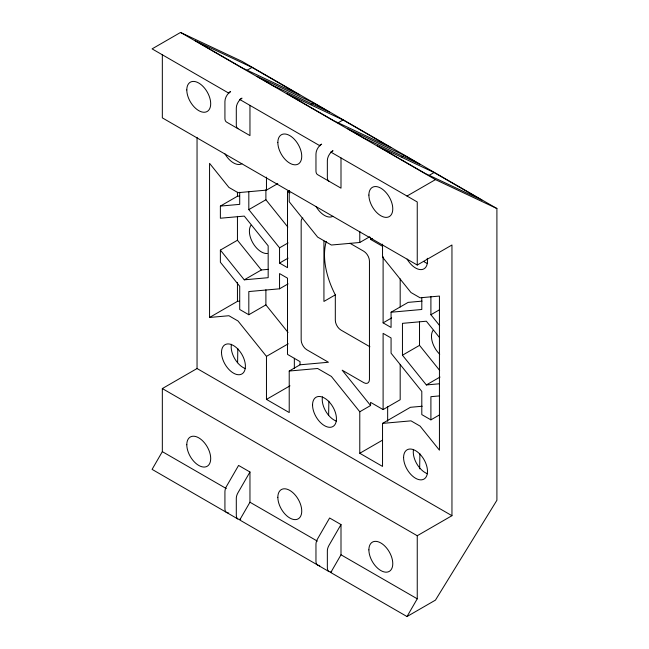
<?xml version="1.0" encoding="UTF-8"?>
<svg xmlns="http://www.w3.org/2000/svg" width="649" height="649" viewBox="0 0 649 649"><rect width="100%" height="100%" fill="white"/><g stroke="black" fill="none" stroke-linecap="round" stroke-linejoin="round"><path stroke-width="0.97" d="M237.599 362.726L237.81 348.643M328.637 415.295L328.848 401.204M419.66 468.862L419.895 453.765M162.331 54.792L162.331 117.867L417.25 265.035L451.955 244.998L451.955 515.695L197.045 368.527L162.331 388.564L162.331 451.639L152.093 469.373L237.769 518.924M227.442 512.799A8.048 4.648 -60 0 1 224.927 508.8L224.927 491.812A8.048 4.648 -60 0 1 226.59 486.198L238.581 465.43L249.962 472.001L237.972 492.769A8.048 4.648 -60 0 0 236.301 498.375L236.301 515.371A8.048 4.648 -60 0 0 240.69 519.232M228.334 513.4L228.675 512.807M249.962 472.001L249.962 502.229L239.716 519.971L328.808 571.485M318.481 565.36A8.048 4.648 -60 0 1 315.966 561.361L315.966 544.373A8.048 4.648 -60 0 1 317.629 538.759L329.619 517.999L341.001 524.562L329.011 545.33A8.048 4.648 -60 0 0 327.347 550.944L327.347 567.932A8.048 4.648 -60 0 0 331.728 571.793M319.381 565.96L319.722 565.368M341.001 524.562L341.001 554.79L330.763 572.532L407.004 616.55L435.455 600.122L496.907 500.257L496.907 208.532L241.996 61.363L180.544 32.45L152.093 48.878L228.943 93.245M407.004 616.55L417.25 598.808L417.25 535.733L162.331 388.564M246.863 70.376L252.007 67.407L299.797 95.005L243.132 68.34L195.333 40.749L252.007 67.407M228.334 92.896L230.614 91.582A8.048 4.648 -60 0 0 224.927 101.439L224.927 118.426A8.048 4.648 -60 0 0 226.59 122.109L249.962 135.6L249.962 105.381M310.839 104.4L313.459 102.883L329.392 112.082L272.718 85.425L256.785 76.225L313.459 102.883M337.902 122.937L343.045 119.968L390.844 147.566L334.17 120.909L286.379 93.31L343.045 119.968M319.381 145.457L321.653 144.143A8.048 4.648 -60 0 0 315.966 154L315.966 170.987A8.048 4.648 -60 0 0 317.629 174.67L341.001 188.161L341.001 157.942M237.445 216.336L237.445 240.235L220.376 250.092L244.267 279.824L268.167 277.683L268.167 245.825L244.267 216.093L220.376 218.226L220.376 206.09L237.445 196.233L239.376 196.063M302.84 217.991A8.048 4.648 60 0 0 301.168 221.674L301.168 339.938A8.048 4.648 60 0 0 306.863 349.795L328.443 362.256L300.033 364.795L289.219 371.033L289.219 412.545L266.463 399.403L266.463 356.374L238.013 320.987L228.91 315.73L209.562 317.458L209.562 163.345L228.91 187.415L238.013 192.672L266.463 190.125L277.788 183.586M289.219 190.465L287.515 191.455L287.515 267.664L279.549 263.072L279.549 247.837L248.818 209.619L265.895 199.762L265.895 189.678M401.885 156.961L404.497 155.452L420.43 164.643L363.764 137.986L347.832 128.786L404.497 155.452M279.549 247.837L288.083 242.913M244.267 279.824L261.344 269.968L268.313 269.343M428.948 175.498L434.084 172.529L481.882 200.127L425.217 173.47L377.418 145.871L434.084 172.529M279.549 263.072L288.083 258.14M407.004 196.047L435.455 179.627L496.907 208.532M209.562 317.458L237.445 301.355L239.376 301.185M220.376 250.092L220.376 262.228L239.716 286.298L239.716 309.484L248.818 314.741L248.818 291.555L279.549 288.805L288.083 283.881M289.219 190.611L289.219 201.75L317.629 237.088L331.371 245.022L359.781 242.491L369.76 236.723M370.587 237.826L370.587 239.416L372.299 238.426M248.818 314.741L265.895 304.884L265.895 289.762M326.293 241.387A63.57 36.701 60 0 0 335.314 294.865L323.932 301.436L323.932 240.957M266.463 356.374L288.245 343.8M383.105 256.671L383.105 322.861L391.071 327.453L391.071 312.226L408.14 302.377L422.02 301.136M383.105 322.861L391.639 317.929M266.463 399.403L289.989 385.822M439.641 325.611L430.904 314.741L439.438 309.816M439.3 383.786L426.352 384.946L402.453 355.214L419.522 345.357L419.522 321.458M422.191 406.242L410.419 407.296L382.537 423.391L382.537 466.42L359.781 453.278L359.781 411.766L370.587 405.528L370.587 402.356L383.105 409.584L400.182 399.727L400.182 364.633M426.352 384.946L440.006 377.061M359.781 453.278L382.431 440.2M383.105 409.584L383.105 333.367L391.071 337.967L391.071 353.194L421.801 391.42L421.801 414.606L430.904 419.862L439.438 414.938M417.25 535.733L451.955 515.695M220.376 206.09L239.716 204.362L239.716 192.258M391.071 312.226L421.801 309.484L421.801 297.388M289.219 371.033L317.629 368.494L331.371 376.428L359.781 411.766M439.608 395.898L430.904 396.677L430.904 419.862M382.537 423.391L410.987 420.852L420.09 426.109L439.438 450.171L439.438 296.066L420.09 297.794L410.987 292.537L382.537 257.142L382.537 244.138M180.544 32.45L435.455 179.627M319.989 145.814L239.716 99.467L241.996 98.153A8.048 4.648 -60 0 0 236.301 108.01L236.301 124.997A8.048 4.648 -60 0 0 237.972 128.68M287.515 191.455L290.022 192.899M370.587 239.416L382.269 246.158M349.949 243.27L363.764 251.244A8.048 4.648 60 0 1 369.451 261.093L369.451 379.365A8.048 4.648 60 0 1 363.764 382.65L342.185 370.19L370.587 405.528M369.889 346.761L341.001 330.09A8.048 4.648 60 0 1 335.314 320.233L335.314 294.865M162.331 451.639L226.314 488.575M249.962 502.229L317.369 541.144M341.001 554.79L417.25 598.808M439.56 337.642L426.352 321.214L402.453 323.348L402.453 355.214M419.522 345.357L439.649 370.392M265.895 199.762L287.84 227.061M237.445 240.235L261.344 269.968M265.895 304.884L288.018 332.418M430.904 296.593L430.904 314.741M417.25 265.035L417.25 201.961L330.763 152.028L333.034 150.714A8.048 4.648 -60 0 0 327.347 160.571L327.347 177.558A8.048 4.648 -60 0 0 329.011 181.241M400.182 278.908L400.182 306.985M387.656 406.404L387.656 421.298M359.781 231.352L359.781 242.491M300.033 364.795L300.033 361.623L287.515 354.395L287.515 278.178L279.549 273.578L279.549 288.805M294.346 358.289L294.346 368.299M266.463 177.12L266.463 190.125M248.818 191.471L248.818 209.619M237.445 192.234L237.445 196.233M237.445 282.364L237.445 301.355M197.045 137.369L197.045 368.527M245.468 368.616A16.898 9.759 60 0 1 231.417 344.278M241.907 163.71A16.898 9.759 60 0 1 225.008 153.951M332.953 216.271A16.898 9.759 60 0 1 316.047 206.512M427.261 258.27A16.898 9.759 60 0 1 421.177 269.619A16.898 9.759 60 0 1 407.093 259.073M336.507 421.177A16.898 9.759 60 0 1 322.456 396.839M427.545 473.746A16.898 9.759 60 0 1 413.494 449.4M427.545 263.494A16.898 9.759 60 0 1 423.651 261.393M267.315 253.499A16.898 9.759 60 0 1 252.891 242.977A16.898 9.759 60 0 1 250.993 225.227M439.73 354.216A16.898 9.759 60 0 1 433.078 330.349M221.512 352.423A16.898 9.759 60 0 0 239.432 374.724A16.898 9.759 60 0 0 239.432 350.825A16.898 9.759 60 0 0 221.512 352.423M186.798 89.943A16.898 9.759 60 0 0 204.727 112.236A16.898 9.759 60 0 0 204.727 88.337A16.898 9.759 60 0 0 186.798 89.943M368.883 195.065A16.898 9.759 60 0 0 386.804 217.358A16.898 9.759 60 0 0 386.804 193.459A16.898 9.759 60 0 0 368.883 195.065M277.845 142.504A16.898 9.759 60 0 0 295.766 164.797A16.898 9.759 60 0 0 295.766 140.898A16.898 9.759 60 0 0 277.845 142.504M277.845 497.296A16.898 9.759 60 0 0 295.766 519.598A16.898 9.759 60 0 0 295.766 495.698A16.898 9.759 60 0 0 277.845 497.296M186.798 444.735A16.898 9.759 60 0 0 204.727 467.037A16.898 9.759 60 0 0 204.727 443.137A16.898 9.759 60 0 0 186.798 444.735M368.883 549.865A16.898 9.759 60 0 0 386.804 572.158A16.898 9.759 60 0 0 386.804 548.259A16.898 9.759 60 0 0 368.883 549.865M312.55 404.984A16.898 9.759 60 0 0 330.471 427.285A16.898 9.759 60 0 0 330.471 403.386A16.898 9.759 60 0 0 312.55 404.984M403.589 457.545A16.898 9.759 60 0 0 421.517 479.846A16.898 9.759 60 0 0 421.517 455.947A16.898 9.759 60 0 0 403.589 457.545"/></g></svg>
